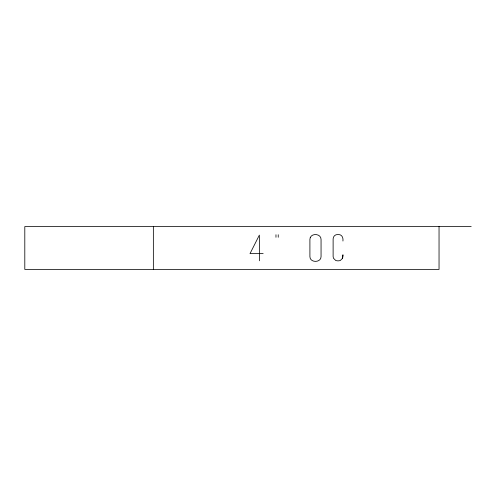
<?xml version="1.0" encoding="UTF-8"?>
<svg xmlns="http://www.w3.org/2000/svg" width="496" height="496" viewBox="0 0 496 496"><rect width="100%" height="100%" fill="white"/><g stroke="black" fill="none" stroke-linecap="round" stroke-linejoin="round"><path stroke-width="0.74" d="M342.606 258.211L342.941 254.925L342.606 258.211L340.355 260.481A7.502 7.502 0 0 1 335.711 260.481L333.461 258.211L333.12 256.531L333.12 238.929L333.461 237.231L334.372 235.836L335.711 234.912A7.502 7.502 0 0 1 340.355 234.912C342.711 235.96 343.176 238.719 342.941 241.031M471.2 226.573L24.8 226.573L24.8 269.427L439.041 269.427L439.041 226.573M263.153 253.636L250.009 253.636L259.365 235.092L259.365 260.784M278.225 234.744L278.225 237.274M275.974 234.744L275.974 237.274M153.357 226.573L153.357 269.427M310.267 237.553L309.907 239.388L309.907 256.612C309.87 262.961 321.092 262.948 321.055 256.612L321.055 239.388C321.11 233.839 312.269 232.829 310.267 237.553"/></g></svg>
